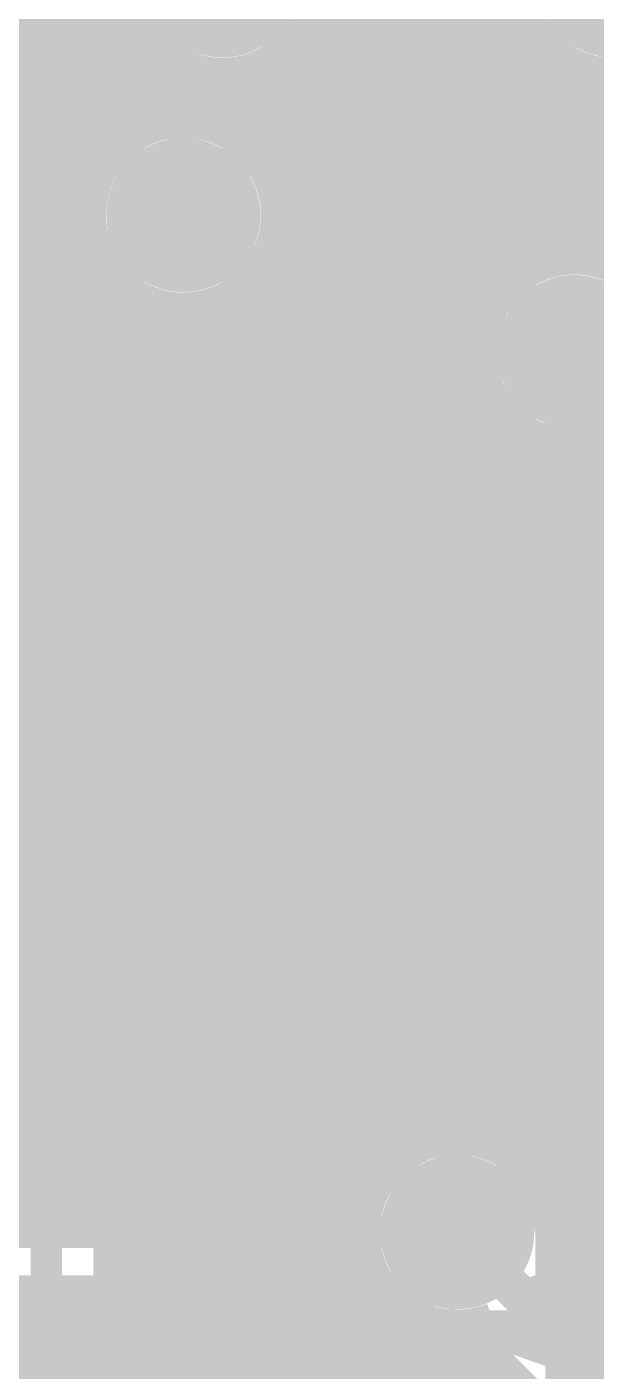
# Model space of a CAD drawing. Extents: x -4 to 136, y -50 to 40.
# Drawn here: x 66.93 to 70.62, y 17.51 to 26.24 of the extents above; entities that cross this region are included whole.
import ezdxf

# ---------------------------------------------------------------- set-up
doc = ezdxf.new("R2010")
doc.units = 0
doc.header["$MEASUREMENT"] = 0
doc.layers.get('0').update_dxf_attribs({"linetype": 'CONTINUOUS'})
for name, color, linetype in [('25-335-0_BOT', 7, 'CONTINUOUS'), ('25-335-0_DRD', 7, 'CONTINUOUS'), ('25-335-0_GND', 6, 'CONTINUOUS'), ('25-335-0_IN1', 4, 'CONTINUOUS'), ('25-335-0_SMT', 5, 'CONTINUOUS'), ('25-335-0_SPT', 10, 'CONTINUOUS'), ('25-335-0_SST', 9, 'CONTINUOUS'), ('25-335-0_TOP', 12, 'CONTINUOUS'), ('THRUHOLE_TAP', 15, 'CONTINUOUS')]:
    doc.layers.add(name, color=color, linetype=linetype)

# ---------------------------------------------------------------- blocks, each defined once
blk = doc.blocks.new('ROUND_40')
at = {"const_width": 0.29972}
blk.add_lwpolyline([(-0.14986, 0, 1), (0.14986, 0, 1)], format="xyb", close=True, dxfattribs=at)
blk = doc.blocks.new('ROUND_60')
at = {"const_width": 0.50038}
blk.add_lwpolyline([(-0.25019, 0, 1), (0.25019, 0, 1)], format="xyb", close=True, dxfattribs=at)
blk = doc.blocks.new('ROUND_62')
at = {"const_width": 0.50038}
blk.add_lwpolyline([(-0.25019, 0, 1), (0.25019, 0, 1)], format="xyb", close=True, dxfattribs=at)
blk = doc.blocks.new('ROUND_63')
at = {"const_width": 0.0635}
blk.add_lwpolyline([(-0.03175, 0, 1), (0.03175, 0, 1)], format="xyb", close=True, dxfattribs=at)
blk = doc.blocks.new('RECTANGLE_2')
blk.add_solid([(0.4826, 0.4064), (0.4826, -0.4064), (-0.4826, 0.4064), (-0.4826, -0.4064)])
blk = doc.blocks.new('RECTANGLE_21')
blk.add_solid([(0.44958, 0.65024), (0.44958, -0.65024), (-0.44958, 0.65024), (-0.44958, -0.65024)])
blk = doc.blocks.new('ROUND_23')
at = {"const_width": 0.10033}
blk.add_lwpolyline([(-0.050164, 0, 1), (0.050164, 0, 1)], format="xyb", close=True, dxfattribs=at)

msp = doc.modelspace()

# ---------------------------------------------------------------- linework, layer by layer
at = {"layer": '25-335-0_BOT'}
for points, const_width in [([(66.9798, 33.401), (66.9798, 18.8468)], 0.254), ([(69.0372, 33.401), (69.0372, 18.8468)], 0.254), ([(69.2658, 33.401), (69.2658, 18.8468)], 0.254), ([(69.4944, 33.401), (69.4944, 19.00174)], 0.254), ([(69.723, 33.401), (69.723, 19.04492)], 0.254), ([(69.9516, 33.401), (69.9516, 24.46528)], 0.254), ([(67.2084, 27.7876), (67.2084, 18.8468)], 0.254), ([(67.437, 27.61742), (67.437, 25.38984)], 0.254), ([(68.8086, 26.38298), (68.8086, 18.8468)], 0.254), ([(70.1802, 26.2509), (70.1802, 24.68118)], 0.254), ([(67.69608, 26.162), (63.6397, 26.162)], 0.254), ([(67.6656, 26.20772), (67.6656, 25.58288)], 0.254), ([(70.23608, 26.162), (68.69938, 26.162)], 0.254), ([(67.8942, 25.99182), (67.8942, 25.64638)], 0.254), ([(68.58, 26.04008), (68.58, 18.8468)], 0.254), ([(70.4088, 26.00706), (70.4088, 24.75484)], 0.254), ([(68.03898, 25.9334), (63.6397, 25.9334)], 0.254), ([(68.1228, 25.91816), (68.1228, 25.62352)], 0.254), ([(68.3514, 25.93086), (68.3514, 25.49906)], 0.254), ([(70.57898, 25.9334), (68.35648, 25.9334)], 0.254), ([(70.6374, 25.9207), (70.6374, 24.7396)], 0.254), ([(76.55306, 25.7048), (63.6397, 25.7048)], 0.254), ([(67.51066, 25.4762), (63.6397, 25.4762)], 0.254), ([(76.78166, 25.4762), (68.3768, 25.4762)], 0.254), ([(67.35826, 25.2476), (63.6397, 25.2476)], 0.254), ([(74.1426, 25.2476), (68.53174, 25.2476)], 0.254), ([(67.31508, 25.019), (63.6397, 25.019)], 0.254), ([(73.97242, 25.019), (68.57492, 25.019)], 0.254), ([(67.35826, 24.7904), (63.6397, 24.7904)], 0.254), ([(73.91908, 24.7904), (68.53174, 24.7904)], 0.254), ([(67.437, 24.64562), (67.437, 18.8468)], 0.254), ([(67.51066, 24.5618), (63.6397, 24.5618)], 0.254), ([(68.3514, 24.5364), (68.3514, 18.8468)], 0.254), ([(70.02526, 24.5618), (68.3768, 24.5618)], 0.254), ([(67.6656, 24.45512), (67.6656, 18.8468)], 0.254), ([(68.1228, 24.41448), (68.1228, 18.8468)], 0.254), ([(69.8881, 24.3332), (63.6397, 24.3332)], 0.254), ([(67.8942, 24.39162), (67.8942, 18.8468)], 0.254), ([(70.104, 9.4488), (70.485, 9.8298), (70.485, 24.13)], 0.381), ([(69.85508, 24.1046), (63.6397, 24.1046)], 0.254), ([(69.90842, 23.876), (63.6397, 23.876)], 0.254), ([(69.9516, 23.79472), (69.9516, 19.00174)], 0.254), ([(69.9643, 23.7744), (69.9643, 18.99666)], 0.254), ([(69.9643, 23.6474), (63.6397, 23.6474)], 0.254), ([(69.9643, 23.4188), (63.6397, 23.4188)], 0.254), ([(69.9643, 23.1902), (63.6397, 23.1902)], 0.254), ([(69.9643, 22.9616), (63.6397, 22.9616)], 0.254), ([(69.9643, 22.733), (63.6397, 22.733)], 0.254), ([(69.9643, 22.5044), (66.50228, 22.5044)], 0.254), ([(69.9643, 22.2758), (66.71818, 22.2758)], 0.254), ([(69.9643, 22.0472), (66.79184, 22.0472)], 0.254), ([(69.9643, 21.8186), (66.7766, 21.8186)], 0.254), ([(69.9643, 21.59), (66.66738, 21.59)], 0.254), ([(69.9643, 21.3614), (66.32448, 21.3614)], 0.254), ([(69.9643, 21.1328), (63.7286, 21.1328)], 0.254), ([(69.9643, 20.9042), (63.9572, 20.9042)], 0.254), ([(69.9643, 20.6756), (64.10452, 20.6756)], 0.254), ([(69.9643, 20.447), (64.1477, 20.447)], 0.254), ([(69.9643, 20.2184), (64.1477, 20.2184)], 0.254), ([(69.9643, 19.9898), (64.1477, 19.9898)], 0.254), ([(69.9643, 19.7612), (64.1477, 19.7612)], 0.254), ([(69.9643, 19.5326), (64.1477, 19.5326)], 0.254), ([(69.9643, 19.304), (64.1477, 19.304)], 0.254), ([(69.9643, 19.0754), (64.1477, 19.0754)], 0.254), ([(69.26326, 18.8468), (66.6242, 18.8468)], 0.254), ([(69.26326, 18.8468), (66.6242, 18.8468)], 0.254), ([(66.167, 18.415), (69.723, 18.415)], 0.2032), ([(69.26326, 17.9832), (66.6242, 17.9832)], 0.254), ([(66.9798, 17.9832), (66.9798, 16.2179)], 0.254), ([(67.2084, 17.9832), (67.2084, 16.25092)], 0.254), ([(67.437, 17.9832), (67.437, 16.19758)], 0.254), ([(67.6656, 17.9832), (67.6656, 16.02486)], 0.254), ([(67.8942, 17.9832), (67.8942, 2.5654)], 0.254), ([(68.1228, 17.9832), (68.1228, 7.9248)], 0.254), ([(68.3514, 17.9832), (68.3514, 8.07974)], 0.254), ([(68.58, 17.9832), (68.58, 8.12292)], 0.254), ([(68.8086, 17.9832), (68.8086, 12.03706)], 0.254), ([(69.0372, 17.9832), (69.0372, 12.16152)], 0.254), ([(69.2658, 17.98066), (69.2658, 12.18438)], 0.254), ([(69.3166, 17.9324), (66.57086, 17.9324)], 0.254), ([(69.4944, 17.82826), (69.4944, 12.12088)], 0.254), ([(69.723, 17.78508), (69.723, 11.92784)], 0.254), ([(69.9516, 17.82826), (69.9516, 10.0584)], 0.254), ([(69.9643, 17.83334), (69.9643, 10.06348)], 0.254), ([(69.9643, 17.7038), (64.75222, 17.7038)], 0.254), ([(69.9643, 17.4752), (64.1477, 17.4752)], 0.254)]:
    msp.add_lwpolyline(points, dxfattribs=dict(at, const_width=const_width))
at = {"layer": '25-335-0_BOT', "const_width": 0.254}
for points in [[(67.56908, 26.543, 0.4142136), (68.199, 25.91308)], [(68.199, 25.91308, 0.4142136), (68.82892, 26.543)], [(70.10908, 26.543, 0.4142136), (70.739, 25.91308)], [(70.739, 25.91308, 0.2063458), (71.19696, 26.11048)], [(67.945, 25.64892, 0.4142136), (67.31508, 25.019)], [(68.57492, 25.019, 0.4142136), (67.945, 25.64892)], [(67.31508, 25.019, 0.4142136), (67.945, 24.38908)], [(67.945, 24.38908, 0.4142136), (68.57492, 25.019)], [(70.485, 24.75992, 0.4142136), (69.85508, 24.13)], [(71.11492, 24.13, 0.4142136), (70.485, 24.75992)], [(69.85508, 24.13, 0.1509244), (69.96481, 23.77475)], [(69.723, 19.04492, 0.2070678), (69.26384, 18.84625)], [(69.9643, 18.99666, 0.0986279), (69.723, 19.04472)], [(69.26326, 17.9832, 0.2070673), (69.723, 17.78428)], [(69.723, 17.78508, 0.0986273), (69.96437, 17.83316)]]:
    msp.add_lwpolyline(points, format="xyb", dxfattribs=at)
at = {"layer": '25-335-0_DRD', "const_width": 0.254}
for points in [[(67.564, 27.178), (67.564, 25.908)], [(68.834, 27.178), (67.564, 25.908)], [(68.834, 25.908), (67.564, 27.178)], [(68.834, 25.908), (68.834, 27.178)], [(70.104, 27.178), (70.104, 25.908)], [(71.374, 27.178), (70.104, 25.908)], [(67.564, 25.908), (68.834, 25.908)], [(70.104, 25.908), (71.374, 25.908)], [(67.31, 25.654), (67.31, 24.384)], [(68.58, 25.654), (67.31, 25.654)], [(68.58, 25.654), (67.31, 24.384)], [(68.58, 24.384), (67.31, 25.654)], [(68.58, 24.384), (68.58, 25.654)], [(69.85, 24.765), (69.85, 23.495)], [(71.12, 24.765), (69.85, 24.765)], [(71.12, 24.765), (69.85, 23.495)], [(71.12, 23.495), (69.85, 24.765)], [(67.31, 24.384), (68.58, 24.384)], [(68.58, 23.876), (68.58, 22.606)], [(69.85, 23.876), (68.58, 23.876)], [(69.85, 23.876), (68.58, 22.606)], [(69.85, 22.606), (68.58, 23.876)], [(69.85, 22.606), (69.85, 23.876)], [(69.85, 23.495), (71.12, 23.495)], [(68.58, 22.606), (69.85, 22.606)], [(69.088, 19.05), (69.088, 17.78)], [(70.358, 19.05), (69.088, 19.05)], [(70.358, 19.05), (69.088, 17.78)], [(70.358, 17.78), (69.088, 19.05)], [(70.358, 17.78), (70.358, 19.05)], [(69.088, 17.78), (70.358, 17.78)]]:
    msp.add_lwpolyline(points, dxfattribs=at)
at = {"layer": '25-335-0_IN1'}
for points, const_width in [([(69.0372, 32.0802), (69.0372, 12.8778)], 0.254), ([(69.2658, 32.0802), (69.2658, 18.8468)], 0.254), ([(69.4944, 32.0802), (69.4944, 19.00174)], 0.254), ([(69.723, 32.0802), (69.723, 19.04492)], 0.254), ([(69.9516, 32.0802), (69.9516, 24.46528)], 0.254), ([(66.9798, 28.29306), (66.9798, 21.7678)], 0.254), ([(67.2084, 27.7876), (67.2084, 21.5392)], 0.254), ([(67.437, 27.61742), (67.437, 25.38984)], 0.254), ([(67.945, 25.019), (67.945, 26.289), (68.199, 26.543)], 0.2032), ([(68.8086, 26.38298), (68.8086, 12.8778)], 0.254), ([(67.5132, 26.289), (67.5132, 25.4762)], 0.254), ([(70.1802, 26.2509), (70.1802, 24.68118)], 0.254), ([(67.5132, 26.162), (62.16904, 26.162)], 0.254), ([(70.23608, 26.162), (68.69938, 26.162)], 0.254), ([(68.58, 26.04008), (68.58, 12.8778)], 0.254), ([(70.4088, 26.00706), (70.4088, 24.75484)], 0.254), ([(67.5132, 25.9334), (62.28588, 25.9334)], 0.254), ([(68.3768, 25.93848), (68.3768, 25.4762)], 0.254), ([(70.57898, 25.9334), (68.3768, 25.9334)], 0.254), ([(70.6374, 25.9207), (70.6374, 24.7396)], 0.254), ([(67.5132, 25.7048), (62.357, 25.7048)], 0.254), ([(76.91882, 25.7048), (68.3768, 25.7048)], 0.254), ([(67.51066, 25.4762), (62.38748, 25.4762)], 0.254), ([(76.84516, 25.4762), (68.3768, 25.4762)], 0.254), ([(67.35826, 25.2476), (62.3824, 25.2476)], 0.254), ([(74.1426, 25.2476), (68.53174, 25.2476)], 0.254), ([(67.31508, 25.019), (62.33668, 25.019)], 0.254), ([(73.97242, 25.019), (68.57492, 25.019)], 0.254), ([(67.35826, 24.7904), (62.25286, 24.7904)], 0.254), ([(73.91908, 24.7904), (68.53174, 24.7904)], 0.254), ([(67.437, 24.64562), (67.437, 21.2852)], 0.254), ([(67.51066, 24.5618), (62.11824, 24.5618)], 0.254), ([(68.3514, 24.5364), (68.3514, 12.8778)], 0.254), ([(70.02526, 24.5618), (68.3768, 24.5618)], 0.254), ([(67.6656, 24.45512), (67.6656, 16.02486)], 0.254), ([(68.1228, 24.41448), (68.1228, 12.8778)], 0.254), ([(69.8881, 24.3332), (61.9125, 24.3332)], 0.254), ([(67.8942, 24.39162), (67.8942, 12.8778)], 0.254), ([(69.85508, 24.1046), (61.56452, 24.1046)], 0.254), ([(69.90842, 23.876), (61.3918, 23.876)], 0.254), ([(69.9516, 23.79472), (69.9516, 19.00174)], 0.254), ([(70.0786, 23.6474), (61.3918, 23.6474)], 0.254), ([(70.1802, 23.57882), (70.1802, 18.8468)], 0.254), ([(70.4088, 23.50516), (70.4088, 18.3388)], 0.254), ([(70.6374, 23.51786), (70.6374, 18.1102)], 0.254), ([(77.8002, 23.4188), (61.3918, 23.4188)], 0.254), ([(77.8002, 23.1902), (61.3918, 23.1902)], 0.254), ([(77.8002, 22.9616), (61.3918, 22.9616)], 0.254), ([(77.8002, 22.733), (61.3918, 22.733)], 0.254), ([(77.8002, 22.5044), (66.50228, 22.5044)], 0.254), ([(77.8002, 22.2758), (66.71818, 22.2758)], 0.254), ([(77.8002, 22.0472), (66.79184, 22.0472)], 0.254), ([(66.167, 21.971), (67.056, 21.082), (67.056, 16.25092), (67.183, 16.12392), (67.183, 15.621)], 0.2032), ([(66.79692, 21.95068), (67.35572, 21.39188)], 0.254), ([(77.8002, 21.8186), (66.929, 21.8186)], 0.254), ([(77.8002, 21.59), (67.1576, 21.59)], 0.254), ([(77.8002, 21.3614), (67.38366, 21.3614)], 0.254), ([(77.8002, 21.1328), (67.48526, 21.1328)], 0.254), ([(67.4878, 21.082), (67.4878, 16.42872)], 0.254), ([(77.8002, 20.9042), (67.4878, 20.9042)], 0.254), ([(77.8002, 20.6756), (67.4878, 20.6756)], 0.254), ([(77.8002, 20.447), (67.4878, 20.447)], 0.254), ([(77.8002, 20.2184), (67.4878, 20.2184)], 0.254), ([(77.8002, 19.9898), (67.4878, 19.9898)], 0.254), ([(77.8002, 19.7612), (67.4878, 19.7612)], 0.254), ([(77.8002, 19.5326), (67.4878, 19.5326)], 0.254), ([(77.8002, 19.304), (67.4878, 19.304)], 0.254), ([(77.8002, 19.0754), (67.4878, 19.0754)], 0.254), ([(69.26326, 18.8468), (67.4878, 18.8468)], 0.254), ([(77.8002, 18.8468), (70.1802, 18.8468)], 0.254), ([(69.1261, 18.6182), (67.4878, 18.6182)], 0.254), ([(77.8002, 18.6182), (70.3199, 18.6182)], 0.254), ([(69.09308, 18.3896), (67.4878, 18.3896)], 0.254), ([(69.723, 18.415), (81.407, 6.731), (81.661, 6.731)], 0.2032), ([(70.35292, 18.39468), (81.28508, 7.46252)], 0.254), ([(77.8002, 18.3896), (70.358, 18.3896)], 0.254), ([(69.14642, 18.161), (67.4878, 18.161)], 0.254), ([(77.8002, 18.161), (70.5866, 18.161)], 0.254), ([(69.2658, 17.98066), (69.2658, 12.8778)], 0.254), ([(69.3166, 17.9324), (67.4878, 17.9324)], 0.254), ([(69.4944, 17.82826), (69.4944, 12.8778)], 0.254), ([(69.723, 17.78508), (69.723, 12.8778)], 0.254), ([(69.74078, 17.78508), (72.31888, 15.20698)], 0.254), ([(69.82206, 17.7038), (67.4878, 17.7038)], 0.254), ([(69.9516, 17.57426), (69.9516, 12.8778)], 0.254), ([(70.05066, 17.4752), (67.4878, 17.4752)], 0.254)]:
    msp.add_lwpolyline(points, dxfattribs=dict(at, const_width=const_width))
at = {"layer": '25-335-0_IN1', "const_width": 0.254}
for points in [[(67.56908, 26.50236, 0.129779), (67.51275, 26.289)], [(68.3768, 25.93848, 0.332707), (68.82892, 26.543)], [(70.10908, 26.543, 0.4142136), (70.739, 25.91308)], [(70.739, 25.91308, 0.4142136), (71.36892, 26.543)], [(67.5132, 25.4762, 0.2063465), (67.31613, 25.019)], [(68.57492, 25.019, 0.2063464), (68.37752, 25.47696)], [(67.31508, 25.019, 0.4142136), (67.945, 24.38908)], [(67.945, 24.38908, 0.4142136), (68.57492, 25.019)], [(70.485, 24.75992, 0.4142136), (69.85508, 24.13)], [(71.11492, 24.13, 0.4142136), (70.485, 24.75992)], [(69.85508, 24.13, 0.4142136), (70.485, 23.50008)], [(70.485, 23.50008, 0.4142136), (71.11492, 24.13)], [(67.4878, 21.082, 0.1989124), (67.36133, 21.38733)], [(67.4878, 21.082, 0.1989124), (67.36133, 21.38733)], [(69.723, 19.04492, 0.4142136), (69.09308, 18.415)], [(70.35292, 18.415, 0.4142136), (69.723, 19.04492)], [(69.09308, 18.415, 0.4142136), (69.723, 17.78508)]]:
    msp.add_lwpolyline(points, format="xyb", dxfattribs=at)
at = {"layer": '25-335-0_SST'}
for points, const_width in [([(70.739, 27.94), (70.739, 25.51176), (69.977, 24.74976), (67.20586, 24.74976), (67.183, 24.765), (67.183, 27.99842), (70.739, 27.99842), (70.739, 27.94)], 0.1524), ([(69.1896, 23.26894), (69.1896, 24.28494), (69.07276, 24.11476)], 0.1524), ([(68.11518, 23.77694), (68.47078, 23.77694), (68.59016, 23.94712), (68.59016, 24.11476), (68.47078, 24.28494), (68.11518, 24.28494), (68.11518, 23.26894)], 0.1524), ([(70.14718, 23.26894), (69.6722, 23.26894), (70.14718, 23.94712), (70.14718, 24.11476), (70.08876, 24.28494), (69.73316, 24.28494), (69.6722, 24.11476)], 0.1524), ([(68.41236, 23.77694), (68.59016, 23.26894)], 0.1524), ([(69.30898, 23.26894), (69.07276, 23.26894)], 0.1524), ([(68.1355, 20.1295), (68.1355, 23.0505), (66.4972, 23.0505), (66.4972, 20.1295), (68.1355, 20.1295)], 0.1524), ([(68.3895, 23.0505), (68.3895, 20.1295), (70.0278, 20.1295), (70.0278, 23.0505), (68.3895, 23.0505)], 0.1524), ([(70.16242, 19.76628), (70.16242, 19.41068), (70.33006, 19.2913), (70.50024, 19.2913), (70.67042, 19.41068), (70.67042, 19.76628), (69.65442, 19.76628)], 0.1524), ([(70.16242, 19.4691), (69.65442, 19.2913)], 0.1524), ([(69.65442, 18.4531), (69.65442, 18.92808), (70.33006, 18.4531), (70.50024, 18.4531), (70.67042, 18.51406), (70.67042, 18.86966), (70.50024, 18.92808)], 0.1524), ([(70.16242, 17.67586), (70.16242, 18.03146), (70.33006, 18.08988), (70.50024, 18.08988), (70.67042, 18.03146), (70.67042, 17.67586), (70.50024, 17.6149), (70.33006, 17.6149), (69.65442, 17.85366)], 0.1524), ([(66.4464, 14.224), (66.4464, 18.034), (69.469, 18.034), (69.469, 13.6906), (66.9798, 13.6906), (66.4464, 14.224)], 0.20066)]:
    msp.add_lwpolyline(points, dxfattribs=dict(at, const_width=const_width))
at = {"layer": '25-335-0_TOP'}
for points, const_width in [([(52.6288, 27.94), (52.6288, 27.432), (53.2638, 26.797), (54.61, 26.797), (57.531, 23.876), (67.31, 23.876), (67.31, 22.3012)], 0.381), ([(66.12382, 27.35072), (66.802, 27.35072), (67.056, 27.09672), (67.056, 25.781), (67.056, 25.4), (66.12382, 25.4)], 0.381), ([(77.089, 24.39924), (77.089, 23.749), (74.295, 23.749), (73.279, 24.765), (70.866, 24.765), (69.85, 25.781), (67.056, 25.781), (67.056, 25.4), (66.12382, 25.4)], 0.381), ([(60.96, 25.4), (60.96, 25.273), (61.722, 24.511), (67.183, 24.511), (67.691, 25.019), (67.945, 25.019)], 0.2032), ([(71.755, 22.3012), (71.755, 24.13), (70.485, 24.13), (67.564, 24.13), (67.31, 23.876), (67.31, 22.3012)], 0.381), ([(70.485, 24.13), (71.755, 24.13), (71.755, 22.3012)], 0.381), ([(69.215, 20.8788), (69.2658, 20.8788), (69.977, 21.59), (93.98, 21.59), (94.234, 21.844), (94.234, 22.352), (95.25, 23.368), (98.425, 23.368), (98.679, 23.114), (100.33, 23.114), (101.092, 23.876), (102.743, 23.876), (102.997, 24.13)], 0.2032), ([(70.1294, 23.6093), (67.8307, 23.6093)], 0.254), ([(67.8307, 23.6093), (67.8307, 23.0378)], 0.254), ([(67.8307, 23.6093), (67.8307, 23.0378)], 0.254), ([(67.8942, 23.6093), (67.8942, 23.0378)], 0.254), ([(68.1228, 23.6093), (68.1228, 20.00504)], 0.254), ([(68.3514, 23.6093), (68.3514, 20.00504)], 0.254), ([(68.58, 23.6093), (68.58, 23.0378)], 0.254), ([(68.8086, 23.6093), (68.8086, 23.0378)], 0.254), ([(69.0372, 23.6093), (69.0372, 23.0378)], 0.254), ([(69.2658, 23.6093), (69.2658, 23.0378)], 0.254), ([(69.4944, 23.6093), (69.4944, 23.0378)], 0.254), ([(69.723, 23.6093), (69.723, 23.0378)], 0.254), ([(69.9516, 23.6093), (69.9516, 23.0378)], 0.254), ([(70.1802, 23.57882), (70.1802, 22.0218)], 0.254), ([(70.4088, 23.50516), (70.4088, 22.0218)], 0.254), ([(70.6374, 23.51786), (70.6374, 22.0218)], 0.254), ([(71.2343, 23.4188), (67.8307, 23.4188)], 0.254), ([(71.2343, 23.1902), (67.8307, 23.1902)], 0.254), ([(69.215, 22.3012), (69.215, 23.241)], 0.2032), ([(68.1228, 23.0378), (67.8307, 23.0378)], 0.254), ([(68.1228, 23.0378), (68.1228, 21.6154)], 0.254), ([(70.0278, 23.0378), (68.4022, 23.0378)], 0.254), ([(68.4022, 23.0378), (68.4022, 21.6154)], 0.254), ([(69.215, 23.0378), (69.215, 22.3012)], 0.254), ([(70.0278, 23.0378), (70.0278, 22.0218)], 0.254), ([(68.4022, 22.9616), (68.1228, 22.9616)], 0.254), ([(70.9422, 22.9616), (70.0278, 22.9616)], 0.254), ([(68.4022, 22.733), (68.1228, 22.733)], 0.254), ([(70.9422, 22.733), (70.0278, 22.733)], 0.254), ([(68.4022, 22.5044), (68.1228, 22.5044)], 0.254), ([(70.9422, 22.5044), (70.0278, 22.5044)], 0.254), ([(68.4022, 22.2758), (68.1228, 22.2758)], 0.254), ([(68.4022, 22.3012), (69.215, 22.3012)], 0.254), ([(70.0278, 22.3012), (69.215, 22.3012)], 0.254), ([(70.9422, 22.2758), (70.0278, 22.2758)], 0.254), ([(68.4022, 22.0472), (68.1228, 22.0472)], 0.254), ([(70.9422, 22.0472), (70.0278, 22.0472)], 0.254), ([(70.9422, 22.0218), (70.0278, 22.0218)], 0.254), ([(68.4022, 21.8186), (68.1228, 21.8186)], 0.254), ([(68.4022, 21.6154), (68.4022, 21.5646)], 0.254), ([(68.4022, 21.59), (68.1228, 21.59)], 0.254), ([(68.1228, 21.5646), (68.1228, 20.1422)], 0.254), ([(68.4022, 21.5646), (68.4022, 20.1422)], 0.254), ([(68.4022, 21.3614), (68.1228, 21.3614)], 0.254), ([(68.4022, 21.1328), (68.1228, 21.1328)], 0.254), ([(67.31, 20.8788), (67.31, 19.0246)], 0.2032), ([(68.4022, 20.9042), (68.1228, 20.9042)], 0.254), ([(68.58, 19.0246), (68.58, 19.304), (69.215, 19.939), (69.215, 20.8788)], 0.2032), ([(68.4022, 20.6756), (68.1228, 20.6756)], 0.254), ([(68.4022, 20.447), (68.1228, 20.447)], 0.254), ([(68.4022, 20.2184), (68.1228, 20.2184)], 0.254), ([(67.7418, 20.1422), (67.7418, 20.00504)], 0.254), ([(68.1228, 20.1422), (67.7418, 20.1422)], 0.254), ([(67.8942, 20.1422), (67.8942, 20.00504)], 0.254), ([(68.7832, 20.1422), (68.4022, 20.1422)], 0.254), ([(68.58, 20.1422), (68.58, 20.00504)], 0.254), ([(68.7832, 20.1422), (68.7832, 20.1168)], 0.254), ([(68.7832, 20.1168), (68.6689, 20.00504)], 0.254), ([(67.80022, 20.00504), (67.7418, 20.00504)], 0.254), ([(68.08978, 20.00504), (67.80022, 20.00504)], 0.254), ([(68.6689, 20.00504), (68.08978, 20.00504)], 0.254), ([(51.689, 19.939), (62.23, 19.939), (62.992, 19.177), (64.516, 19.177), (65.913, 17.78), (74.549, 17.78), (75.311, 17.018), (79.502, 17.018), (79.756, 17.272), (81.788, 17.272), (82.804, 18.288), (82.804, 18.669), (83.312, 19.177), (83.947, 19.177), (84.328, 18.796), (84.328, 18.161), (84.455, 18.034), (91.44, 18.034)], 0.2032)]:
    msp.add_lwpolyline(points, dxfattribs=dict(at, const_width=const_width))
at = {"layer": '25-335-0_TOP', "const_width": 0.254}
for points in [[(70.1294, 23.6093, 0.1509243), (70.485, 23.49946)], [(70.485, 23.50008, 0.1500714), (70.83851, 23.60863)]]:
    msp.add_lwpolyline(points, format="xyb", dxfattribs=at)

# ---------------------------------------------------------------- block references
at = {"layer": '25-335-0_BOT'}
for p in [(67.945, 25.019), (70.485, 24.13), (69.215, 23.241), (69.723, 18.415)]:
    msp.add_blockref('ROUND_40', p, dxfattribs=at)
at = {"layer": '25-335-0_GND'}
for name, p in [('ROUND_62', (68.199, 26.543)), ('ROUND_62', (70.739, 26.543)), ('ROUND_62', (67.945, 25.019)), ('ROUND_62', (70.485, 24.13)), ('ROUND_63', (69.215, 23.241)), ('ROUND_60', (69.723, 18.415))]:
    msp.add_blockref(name, p, dxfattribs=at)
at = {"layer": '25-335-0_IN1'}
for p in [(67.945, 25.019), (70.485, 24.13), (69.215, 23.241), (69.723, 18.415)]:
    msp.add_blockref('ROUND_40', p, dxfattribs=at)
at = {"layer": '25-335-0_SMT'}
for name, p in [('RECTANGLE_2', (67.31, 22.3012)), ('RECTANGLE_2', (69.215, 22.3012)), ('RECTANGLE_2', (67.31, 20.8788)), ('RECTANGLE_2', (69.215, 20.8788)), ('RECTANGLE_21', (67.31, 19.0246)), ('RECTANGLE_21', (68.58, 19.0246))]:
    msp.add_blockref(name, p, dxfattribs=at)
at = {"layer": '25-335-0_SPT'}
for name, p in [('RECTANGLE_2', (67.31, 22.3012)), ('RECTANGLE_2', (69.215, 22.3012)), ('RECTANGLE_2', (67.31, 20.8788)), ('RECTANGLE_2', (69.215, 20.8788)), ('RECTANGLE_21', (67.31, 19.0246)), ('RECTANGLE_21', (68.58, 19.0246))]:
    msp.add_blockref(name, p, dxfattribs=at)
at = {"layer": '25-335-0_TOP'}
for name, p in [('ROUND_40', (67.945, 25.019)), ('ROUND_40', (70.485, 24.13)), ('ROUND_40', (69.215, 23.241)), ('RECTANGLE_2', (67.31, 22.3012)), ('RECTANGLE_2', (69.215, 22.3012)), ('RECTANGLE_2', (67.31, 20.8788)), ('RECTANGLE_2', (69.215, 20.8788)), ('RECTANGLE_21', (67.31, 19.0246)), ('RECTANGLE_21', (68.58, 19.0246)), ('ROUND_40', (69.723, 18.415))]:
    msp.add_blockref(name, p, dxfattribs=at)
at = {"layer": 'THRUHOLE_TAP'}
for p in [(67.945, 25.019), (70.485, 24.13), (69.215, 23.241), (69.723, 18.415)]:
    msp.add_blockref('ROUND_23', p, dxfattribs=at)

doc.saveas('drawing.dxf')
